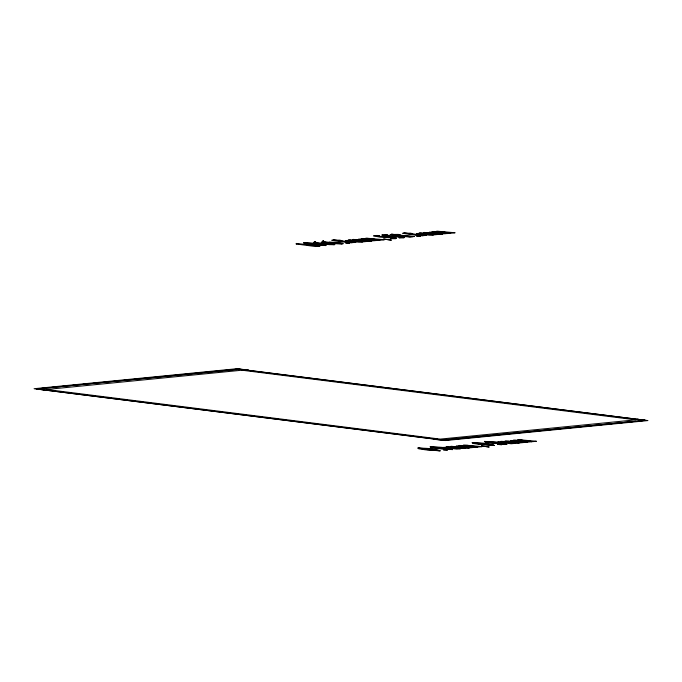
<?xml version="1.0" encoding="UTF-8"?>
<svg xmlns="http://www.w3.org/2000/svg" width="682" height="682" viewBox="0 0 682 682"><rect width="100%" height="100%" fill="white"/><g stroke="black" fill="none" stroke-linecap="round" stroke-linejoin="round"><path stroke-width="1.02" d="M371.426 240.925L371.835 240.789L358.451 239.28L361.741 239.152L361.102 238.76L361.733 238.581L366.268 238.76L365.509 238.427L366.063 238.146L384.324 239.749L380.701 240.107L367.121 238.436L379.942 240.175L376.259 240.541L362.756 238.862L362.338 239.024L375.492 240.618L369.67 240.976L353.276 239.408L352.722 239.689L353.481 240.021L348.945 239.834L348.314 240.021L348.954 240.414L345.663 240.541L359.056 242.238L362.705 241.88L349.551 240.286L363.472 241.803L367.155 241.437L353.992 239.885L356.822 239.749L367.922 241.36L371.537 241.002M442.2 233.943L442.618 233.815L429.225 232.306L432.516 232.178L431.877 231.786L432.507 231.599L437.043 231.778L436.284 231.454L436.838 231.172L455.099 232.767L451.484 233.125L437.895 231.454L450.717 233.201L447.034 233.568L433.539 231.889L433.113 232.05L446.275 233.636L440.444 233.994L424.059 232.434L423.496 232.715L424.255 233.039L419.72 232.86L419.089 233.048L419.728 233.44L416.438 233.568L429.831 235.256L433.488 234.898L420.334 233.312L434.246 234.821L437.929 234.463L424.767 232.903L427.597 232.767L438.697 234.386L442.32 234.028M523.537 442.447L523.955 442.311L510.562 440.802L513.853 440.674L513.214 440.291L513.844 440.103L518.38 440.282L517.621 439.95L518.175 439.668L536.436 441.271L532.821 441.629L519.232 439.958L532.054 441.697L528.371 442.064L514.876 440.384L514.45 440.546L527.612 442.141L521.781 442.499L505.388 440.93L504.833 441.211L505.592 441.544L501.057 441.356L500.426 441.544L501.065 441.936L497.775 442.064L511.168 443.76L514.825 443.402L501.662 441.808L515.583 443.326L519.266 442.959L506.104 441.407L508.934 441.271L520.034 442.882L523.648 442.533M37.962 389.166L38.772 389.09L37.143 388.885M240.209 369.235L237.771 369.107M43.051 389.806L437.716 439.361L436.906 439.438M245.298 369.874L244.488 369.951L639.145 419.507M44.884 390.087L34.1 388.723L236.748 368.749L248.342 370.028L247.532 370.113M434.664 439.208L433.863 439.285L445.252 440.538L647.9 420.564L637.312 419.225M441.791 440.061L444.229 440.18M644.038 420.121L643.228 420.197L644.857 420.41M235.247 369.354L236.876 369.559L39.675 388.629M642.325 420.658L445.124 439.728L446.753 439.933M334.751 244.182L334.674 244.719L329.44 244.633L321.188 243.858L313.643 242.4L315.297 241.59L314.581 241.888C320.813 244.403 327.965 241.837 334.751 244.182M342.969 243.372L342.893 243.909L337.658 243.824L329.406 243.048L321.861 241.59L323.515 240.78L322.799 241.078C329.031 243.593 336.183 241.027 342.969 243.372M321.299 243.107L323.797 243.849L333.796 244.582L330.139 243.713L321.299 243.107M329.517 242.298L332.015 243.039L342.014 243.772L338.357 242.903L329.517 242.298M349.636 243.133L345.748 242.928L349.636 243.133M420.41 236.151L416.532 235.955L420.41 236.151M447.409 450.009L443.522 449.813L447.409 450.009M501.747 444.655L497.869 444.451L501.747 444.655M383.727 239.05L391.263 240.124L383.727 239.05M481.501 445.926L489.037 447L481.501 445.926M296.815 244.054L296.235 244.122L296.159 243.448L320.046 246.083L315.519 246.526L296.815 244.054M333.08 239.996L341.921 241.027L333.08 239.996M391.536 234.233L400.368 235.273L391.536 234.233M403.863 233.022L412.695 234.054L403.863 233.022M461.049 448.441L464.928 448.321L451.765 446.761L454.596 446.625L465.695 448.244L469.31 447.886L451.049 446.292L450.495 446.565L451.254 446.898L446.719 446.719L446.088 446.906L446.727 447.29L443.436 447.418L456.829 449.114L460.486 448.756L447.324 447.162L461.049 448.441M473.837 447.179L477.715 447.06L464.553 445.499L467.383 445.363L478.474 446.983L482.097 446.625L463.837 445.031L463.283 445.312L464.041 445.636L459.506 445.457L458.875 445.644L459.515 446.028L456.224 446.156L469.617 447.852L473.265 447.494L460.111 445.909L473.837 447.179M396.336 238.103L395.534 238.717L391.357 238.657L390.684 238.538L395.253 238.103L379.848 237.089L373.54 235.895C374.606 235.043 384.921 235.682 376.251 236.211L388.314 236.876L396.336 238.103M404.562 237.293L403.753 237.907L399.584 237.847L398.902 237.728L403.48 237.293L388.067 236.279L381.758 235.085C382.824 234.233 393.139 234.872 384.478 235.401L396.532 236.066L404.562 237.293M354.521 242.332L351.409 242.57L343.694 241.428L354.521 242.332M412.968 236.569L409.856 236.807L402.141 235.674L412.968 236.569M425.295 235.35L422.184 235.597L414.468 234.455L425.295 235.35M355.731 242.289L351.273 242.758L346.49 242.357L331.623 240.269L339.909 240.166L343.037 241.061L355.731 242.289M414.179 236.526L409.729 236.995L404.938 236.603L390.07 234.506L398.356 234.403L401.485 235.307L414.179 236.526M426.506 235.316L422.056 235.776L417.265 235.384L402.397 233.295L410.683 233.193L413.812 234.088L426.506 235.316M238.581 369.03L36.334 388.962L443.419 440.265L645.666 420.325L238.581 369.03M241.957 370.198L46.393 389.482L440.24 439.114L635.812 419.839L241.957 370.198M325.953 245.571L310.983 244.514L304.539 243.534L303.481 242.724C310.949 243.201 318.929 242.809 325.953 245.571M506.828 444.255L491.858 443.198L485.413 442.226L484.365 441.407C491.833 441.885 499.812 441.493 506.828 444.255M494.501 445.474L479.531 444.417L473.086 443.436L472.038 442.627C479.497 443.104 487.485 442.712 494.501 445.474M452.49 449.608L437.52 448.551L431.075 447.58L430.027 446.761C437.486 447.239 445.474 446.846 452.49 449.608M440.163 450.828L425.193 449.77L418.748 448.79L417.699 447.98C425.159 448.458 433.138 448.065 440.163 450.828M325.144 245.443L312.97 244.403L304.317 242.835L317.07 243.968L325.144 245.443M506.018 444.135L493.853 443.095L485.2 441.518L497.954 442.652L506.018 444.135M493.691 445.346L481.526 444.306L472.865 442.737L485.627 443.871L493.691 445.346M451.68 449.489L439.515 448.449L430.853 446.881L443.615 448.006L451.68 449.489M439.353 450.7L427.188 449.668L418.526 448.091L431.288 449.225L439.353 450.7"/></g></svg>
